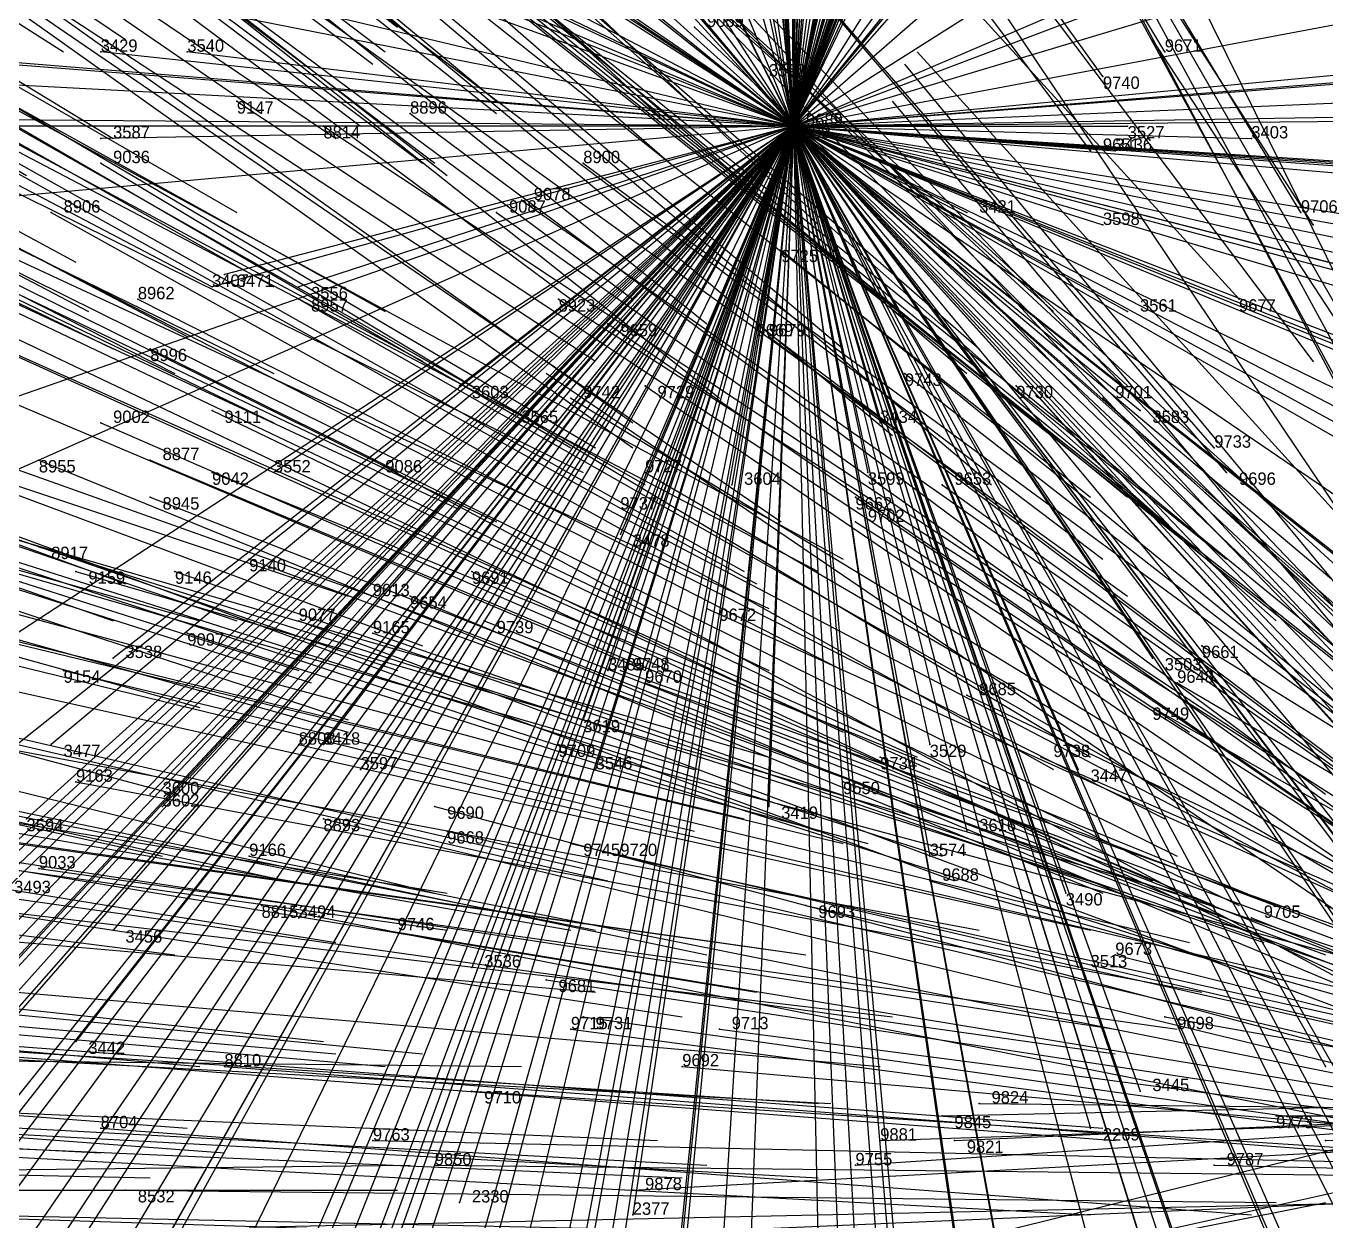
# Model space of a CAD drawing. Extents: x -0.5 to 0.59, y -0.5 to 0.59.
# Drawn here: x -0.144 to -0.039, y -0.0055 to 0.0911 of the extents above; entities that cross this region are included whole.
import ezdxf

# ---------------------------------------------------------------- set-up
doc = ezdxf.new("R2010")
doc.units = 0
for name, color, linetype in [('Clients', 3, 'CONTINUOUS'), ('Facilities', 3, 'CONTINUOUS'), ('Facilities_lines', 3, 'CONTINUOUS'), ('Normals', 1, 'CONTINUOUS'), ('Source_points', 5, 'CONTINUOUS'), ('Text', 3, 'CONTINUOUS')]:
    doc.layers.add(name, color=color, linetype=linetype)

msp = doc.modelspace()

# ---------------------------------------------------------------- linework, layer by layer
at = {"layer": 'Clients', "color": 5}
for p in [(-0.138, 0.089, -1.25), (-0.131, 0.089, -1.25), (-0.084, 0.087, -1.25), (-0.138, 0.082, -1.25), (-0.055, 0.083, -1.25), (-0.045, 0.082, -1.25), (-0.056, 0.081, -1.25), (-0.068, 0.076, -1.25), (-0.057, 0.075, -1.25), (-0.128, 0.071, -1.25), (-0.129, 0.07, -1.25), (-0.122, 0.07, -1.25), (-0.055, 0.068, -1.25), (-0.109, 0.062, -1.25), (-0.104, 0.06, -1.25), (-0.054, 0.06, -1.25), (-0.075, 0.059, -1.25), (-0.124, 0.055, -1.25), (-0.076, 0.055, -1.25), (-0.087, 0.054, -1.25), (-0.096, 0.05, -1.25), (-0.137, 0.04, -1.25), (-0.053, 0.04, -1.25), (-0.097, 0.039, -1.25), (-0.099, 0.035, -1.25), (-0.142, 0.033, -1.25), (-0.12, 0.033, -1.25), (-0.071, 0.033, -1.25), (-0.117, 0.031, -1.25), (-0.098, 0.031, -1.25), (-0.059, 0.031, -1.25), (-0.134, 0.029, -1.25), (-0.133, 0.028, -1.25), (-0.084, 0.028, -1.25), (-0.144, 0.027, -1.25), (-0.068, 0.026, -1.25), (-0.071, 0.024, -1.25), (-0.06, 0.021, -1.25), (-0.122, 0.019, -1.25), (-0.137, 0.018, -1.25), (-0.108, 0.015, -1.25), (-0.059, 0.015, -1.25), (-0.14, 0.009, -1.25), (-0.039, 0.007, -1.25), (-0.054, 0.005, -1.25), (-0.058, 0.002, -1.25), (-0.109, -0.004, -1.25), (-0.095, -0.005, -1.25)]:
    msp.add_point(p, dxfattribs=at)
at = {"layer": 'Facilities', "color": 3}
for p in [(-0.09, 0.091, -0.32), (-0.052, 0.089, -0.259), (-0.057, 0.087, -0.26), (-0.127, 0.085, -0.383), (-0.113, 0.084, -0.353), (-0.12, 0.083, -0.365), (-0.082, 0.083, -1.25), (-0.082, 0.083, -0.292), (-0.058, 0.081, -0.249), (-0.138, 0.08, -0.398), (-0.099, 0.08, -0.318), (-0.104, 0.077, -0.323), (-0.142, 0.076, -0.403), (-0.106, 0.076, -0.326), (-0.041, 0.076, -0.216), (-0.04, 0.075, -0.213), (-0.083, 0.073, -0.276), (-0.135, 0.069, -0.379), (-0.122, 0.069, -0.35), (-0.101, 0.069, -0.306), (-0.046, 0.069, -0.207), (-0.097, 0.067, -0.294), (-0.085, 0.067, -0.271), (-0.084, 0.066, -0.267), (-0.134, 0.065, -0.373), (-0.04, 0.064, -0.188), (-0.094, 0.062, -0.28), (-0.073, 0.063, -0.241), (-0.064, 0.062, -0.222), (-0.1, 0.061, -0.293), (-0.057, 0.061, -0.208), (-0.129, 0.06, -0.355), (-0.138, 0.059, -0.375), (-0.048, 0.057, -0.188), (-0.143, 0.056, -0.385), (-0.134, 0.056, -0.362), (-0.116, 0.056, -0.321), (-0.129, 0.055, -0.351), (-0.094, 0.055, -0.273), (-0.047, 0.055, -0.18), (-0.07, 0.054, -0.222), (-0.134, 0.053, -0.359), (-0.077, 0.053, -0.234), (-0.097, 0.052, -0.276), (-0.077, 0.051, -0.231), (-0.143, 0.049, -0.377), (-0.126, 0.048, -0.337), (-0.14, 0.047, -0.369), (-0.132, 0.047, -0.351), (-0.108, 0.047, -0.295), (-0.116, 0.045, -0.312), (-0.113, 0.045, -0.304), (-0.089, 0.044, -0.247), (-0.122, 0.043, -0.324), (-0.107, 0.043, -0.287), (-0.131, 0.042, -0.344), (-0.116, 0.042, -0.309), (-0.049, 0.041, -0.159), (-0.141, 0.039, -0.366), (-0.096, 0.039, -0.259), (-0.094, 0.038, -0.254), (-0.051, 0.038, -0.16), (-0.068, 0.037, -0.193), (-0.053, 0.036, -0.161), (-0.122, 0.033, -0.316), (-0.101, 0.033, -0.266), (-0.075, 0.032, -0.205), (-0.062, 0.032, -0.174), (-0.14, 0.03, -0.359), (-0.078, 0.03, -0.209), (-0.111, 0.028, -0.285), (-0.12, 0.027, -0.308), (-0.11, 0.026, -0.283), (-0.1, 0.025, -0.256), (-0.126, 0.024, -0.322), (-0.096, 0.024, -0.248), (-0.143, 0.023, -0.363), (-0.071, 0.022, -0.186), (-0.125, 0.02, -0.317), (-0.081, 0.02, -0.207), (-0.039, 0.02, -0.11), (-0.045, 0.019, -0.122), (-0.115, 0.018, -0.291), (-0.056, 0.016, -0.146), (-0.102, 0.014, -0.257), (-0.099, 0.011, -0.248), (-0.052, 0.011, -0.132), (-0.1, 0.01, -0.252), (-0.088, 0.01, -0.221), (-0.128, 0.007, -0.321), (-0.091, 0.007, -0.229), (-0.108, 0.005, -0.27), (-0.067, 0.004, -0.168), (-0.07, 0.003, -0.174), (-0.043, 0.003, -0.109), (-0.138, 0.002, -0.345), (-0.116, 0.001, -0.29), (-0.075, 0.001, -0.188), (-0.069, 0.001, -0.172), (-0.039, 0.001, -0.098), (-0.111, -0.001, -0.278), (-0.077, -0.001, -0.193), (-0.048, -0.001, -0.119), (-0.136, -0.003, -0.34), (-0.095, -0.003, -0.236)]:
    msp.add_point(p, dxfattribs=at)
at = {"layer": 'Facilities_lines', "color": 3}
for q in [(-0.071, 0.278, -1.25), (-0.033, 0.278, -1.25), (-0.08, 0.265, -1.25), (-0.019, 0.265, -1.25), (-0.018, 0.263, -1.25), (-0.025, 0.262, -1.25), (-0.075, 0.262, -1.25), (-0.06, 0.262, -1.25), (-0.095, 0.258, -1.25), (-0.036, 0.242, -1.25), (-0.049, 0.236, -1.25), (-0.051, 0.235, -1.25), (-0.096, 0.233, -1.25), (-0.08, 0.227, -1.25), (-0.029, 0.225, -1.25), (-0.093, 0.224, -1.25), (-0.103, 0.222, -1.25), (-0.045, 0.218, -1.25), (-0.052, 0.217, -1.25), (-0.043, 0.217, -1.25), (-0.091, 0.216, -1.25), (-0.032, 0.215, -1.25), (-0.026, 0.214, -1.25), (-0.11, 0.212, -1.25), (-0.07, 0.211, -1.25), (-0.072, 0.211, -1.25), (-0.041, 0.205, -1.25), (-0.089, 0.203, -1.25), (-0.091, 0.202, -1.25), (-0.06, 0.201, -1.25), (-0.04, 0.198, -1.25), (-0.083, 0.189, -1.25), (-0.092, 0.183, -1.25), (-0.076, 0.183, -1.25), (-0.123, 0.182, -1.25), (-0.042, 0.181, -1.25), (-0.079, 0.177, -1.25), (-0.151, 0.176, -1.25), (-0.142, 0.176, -1.25), (-0.108, 0.176, -1.25), (-0.068, 0.173, -1.25), (-0.157, 0.17, -1.25), (-0.125, 0.169, -1.25), (-0.098, 0.168, -1.25), (-0.041, 0.168, -1.25), (-0.044, 0.166, -1.25), (-0.149, 0.156, -1.25), (-0.186, 0.154, -1.25), (-0.068, 0.153, -1.25), (-0.038, 0.153, -1.25), (-0.026, 0.152, -1.25), (-0.115, 0.148, -1.25), (-0.085, 0.148, -1.25), (-0.151, 0.145, -1.25), (-0.176, 0.143, -1.25), (-0.065, 0.142, -1.25), (-0.204, 0.14, -1.25), (-0.07, 0.138, -1.25), (-0.082, 0.138, -1.25), (-0.043, 0.136, -1.25), (-0.126, 0.135, -1.25), (-0.038, 0.133, -1.25), (-0.195, 0.128, -1.25), (-0.065, 0.126, -1.25), (-0.035, 0.124, -1.25), (0.009, 0.122, -1.25), (-0.022, 0.121, -1.25), (0.013, 0.119, -1.25), (-0.127, 0.113, -1.25), (-0.116, 0.11, -1.25), (-0.187, 0.108, -1.25), (-0.139, 0.107, -1.25), (-0.062, 0.107, -1.25), (-0.199, 0.106, -1.25), (-0.13, 0.106, -1.25), (-0.109, 0.105, -1.25), (0.03, 0.104, -1.25), (-0.111, 0.102, -1.25), (-0.076, 0.102, -1.25), (-0.107, 0.096, -1.25), (-0.115, 0.095, -1.25), (-0.042, 0.095, -1.25), (-0.205, 0.093, -1.25), (0.021, 0.091, -1.25), (0.017, 0.091, -1.25), (-0.171, 0.09, -1.25), (-0.196, 0.089, -1.25), (-0.138, 0.089, -1.25), (-0.131, 0.089, -1.25), (-0.029, 0.088, -1.25), (-0.084, 0.087, -1.25), (-0.011, 0.086, -1.25), (0.04, 0.085, -1.25), (-0.213, 0.084, -1.25), (0.035, 0.084, -1.25), (-0.208, -0.046, -1.25), (-0.204, -0.045, -1.25), (-0.204, 0.029, -1.25), (-0.201, -0.046, -1.25), (-0.195, -0.021, -1.25), (-0.195, -0.007, -1.25), (-0.194, 0.083, -1.25), (-0.193, 0.073, -1.25), (-0.19, -0.018, -1.25), (-0.19, -0.033, -1.25), (-0.187, -0.017, -1.25), (-0.186, -0.033, -1.25), (-0.186, -0.036, -1.25), (-0.181, -0.023, -1.25), (-0.18, -0.051, -1.25), (-0.177, -0.025, -1.25), (-0.176, -0.064, -1.25), (-0.174, -0.032, -1.25), (-0.171, 0.052, -1.25), (-0.17, -0.045, -1.25), (-0.166, -0.027, -1.25), (-0.165, -0.056, -1.25), (-0.163, -0.04, -1.25), (-0.157, 0.034, -1.25), (-0.153, -0.045, -1.25), (-0.153, -0.043, -1.25), (-0.149, -0.077, -1.25), (-0.148, -0.001, -1.25), (-0.146, 0.021, -1.25), (-0.144, -0.027, -1.25), (-0.144, -0.087, -1.25), (-0.144, 0.027, -1.25), (-0.142, 0.033, -1.25), (-0.14, -0.08, -1.25), (-0.14, 0.009, -1.25), (-0.138, 0.082, -1.25), (-0.137, 0.018, -1.25), (-0.137, 0.04, -1.25), (-0.134, 0.029, -1.25), (-0.133, -0.053, -1.25), (-0.133, 0.028, -1.25), (-0.129, -0.053, -1.25), (-0.129, 0.07, -1.25), (-0.128, 0.071, -1.25), (-0.126, -0.082, -1.25), (-0.126, -0.007, -1.25), (-0.126, -0.019, -1.25), (-0.124, 0.055, -1.25), (-0.122, 0.019, -1.25), (-0.122, 0.07, -1.25), (-0.121, -0.036, -1.25), (-0.121, -0.015, -1.25), (-0.12, 0.033, -1.25), (-0.118, -0.094, -1.25), (-0.117, 0.031, -1.25), (-0.116, -0.098, -1.25), (-0.11, -0.017, -1.25), (-0.109, -0.004, -1.25), (-0.109, 0.062, -1.25), (-0.108, 0.015, -1.25), (-0.104, -0.051, -1.25), (-0.104, -0.009, -1.25), (-0.104, -0.039, -1.25), (-0.104, 0.06, -1.25), (-0.102, -0.048, -1.25), (-0.099, 0.035, -1.25), (-0.098, 0.031, -1.25), (-0.097, 0.039, -1.25), (-0.096, -0.062, -1.25), (-0.096, 0.05, -1.25), (-0.095, -0.005, -1.25), (-0.094, -0.107, -1.25), (-0.094, -0.035, -1.25), (-0.092, -0.017, -1.25), (-0.089, -0.1, -1.25), (-0.087, 0.054, -1.25), (-0.084, 0.028, -1.25), (-0.074, -0.119, -1.25), (-0.055, -0.102, -1.25), (-0.078, -0.099, -1.25), (-0.066, -0.106, -1.25), (-0.058, 0.002, -1.25), (-0.045, 0.082, -1.25), (-0.031, 0.034, -1.25), (-0.072, -0.052, -1.25), (-0.059, -0.076, -1.25), (-0.069, -0.061, -1.25), (-0.06, -0.038, -1.25), (-0.074, -0.063, -1.25), (0.021, -0.041, -1.25), (0.053, -0.024, -1.25), (0.013, -0.013, -1.25), (0.037, -0.023, -1.25), (0.022, -0.051, -1.25), (0.011, -0.039, -1.25), (0.022, -0.03, -1.25), (0.011, -0.016, -1.25), (0.028, -0.063, -1.25), (0.004, -0.044, -1.25), (-0.027, -0.078, -1.25), (0.001, -0.083, -1.25), (0.005, -0.079, -1.25), (-0.025, -0.1, -1.25), (-0.006, -0.094, -1.25), (-0.049, -0.099, -1.25), (-0.034, -0.071, -1.25), (-0.038, -0.002, -1.25), (-0.019, -0.06, -1.25), (-0.036, -0.091, -1.25), (-0.015, -0.015, -1.25), (0.004, -0.012, -1.25), (-0.024, -0.086, -1.25), (-0.016, -0.032, -1.25), (-0.031, -0.072, -1.25), (-0.009, -0.088, -1.25), (-0.007, 0.078, -1.25), (-0.031, 0.016, -1.25), (-0.068, 0.076, -1.25), (0, 0.077, -1.25), (-0.056, 0.081, -1.25), (-0.054, 0.005, -1.25), (-0.059, 0.031, -1.25), (-0.06, 0.021, -1.25), (-0.025, 0.035, -1.25), (-0.015, 0.013, -1.25), (-0.053, 0.04, -1.25), (-0.039, 0.007, -1.25), (-0.059, 0.015, -1.25), (-0.027, 0.069, -1.25), (-0.016, 0.051, -1.25), (-0.024, 0.059, -1.25), (-0.055, 0.083, -1.25), (-0.071, 0.033, -1.25), (-0.007, 0.071, -1.25), (-0.075, 0.059, -1.25), (-0.055, 0.068, -1.25), (0.002, 0.037, -1.25), (-0.071, 0.024, -1.25), (-0.006, 0.023, -1.25), (-0.054, 0.06, -1.25), (-0.057, 0.075, -1.25), (-0.076, 0.055, -1.25), (-0.035, 0.031, -1.25), (-0.068, 0.026, -1.25), (0.001, 0.068, -1.25), (0.022, 0.074, -1.25), (0.044, 0.051, -1.25), (0.013, 0.055, -1.25), (0.025, 0.058, -1.25), (0.052, 0.006, -1.25), (0.042, 0.075, -1.25), (0.038, 0.051, -1.25), (0.039, 0.035, -1.25), (0.006, 0.023, -1.25), (0.026, 0.027, -1.25), (0.037, 0.037, -1.25), (0.025, 0.061, -1.25), (0.061, 0.073, -1.25), (0.037, 0.035, -1.25)]:
    msp.add_line((-0.082, 0.083, -1.25), q, dxfattribs=at)
at = {"layer": 'Normals', "color": 1}
for p, q in [((-0.052, 0.089, -0.259), (-0.1, 0.169, -0.223)), ((-0.057, 0.087, -0.26), (-0.111, 0.162, -0.222)), ((-0.058, 0.081, -0.249), (-0.114, 0.156, -0.213)), ((-0.041, 0.076, -0.216), (-0.089, 0.155, -0.178)), ((-0.04, 0.075, -0.213), (-0.09, 0.153, -0.175)), ((-0.187, 0.148, -0.597), (-0.114, 0.091, -0.635)), ((-0.189, 0.145, -0.596), (-0.115, 0.089, -0.634)), ((-0.16, 0.146, -0.542), (-0.092, 0.083, -0.58)), ((-0.19, 0.144, -0.595), (-0.116, 0.088, -0.633)), ((-0.177, 0.144, -0.571), (-0.106, 0.085, -0.609)), ((-0.213, 0.142, -0.64), (-0.136, 0.09, -0.677)), ((-0.178, 0.141, -0.568), (-0.106, 0.084, -0.606)), ((-0.162, 0.141, -0.536), (-0.092, 0.08, -0.574)), ((-0.22, 0.139, -0.65), (-0.141, 0.089, -0.687)), ((-0.191, 0.139, -0.59), (-0.117, 0.083, -0.628)), ((-0.147, 0.139, -0.506), (-0.08, 0.075, -0.543)), ((-0.202, 0.137, -0.61), (-0.125, 0.084, -0.647)), ((-0.046, 0.069, -0.207), (-0.108, 0.137, -0.168)), ((-0.04, 0.064, -0.188), (-0.095, 0.137, -0.147)), ((-0.187, 0.136, -0.577), (-0.112, 0.08, -0.615)), ((-0.185, 0.136, -0.574), (-0.111, 0.08, -0.612)), ((-0.183, 0.136, -0.57), (-0.11, 0.079, -0.607)), ((-0.031, 0.056, -0.161), (-0.077, 0.136, -0.121)), ((-0.196, 0.134, -0.594), (-0.119, 0.082, -0.631)), ((-0.03, 0.05, -0.145), (-0.074, 0.131, -0.106)), ((-0.216, 0.13, -0.63), (-0.137, 0.082, -0.667)), ((-0.13, 0.13, -0.46), (-0.061, 0.068, -0.496)), ((-0.048, 0.057, -0.188), (-0.109, 0.127, -0.149)), ((-0.224, 0.126, -0.642), (-0.144, 0.079, -0.679)), ((-0.137, 0.126, -0.466), (-0.067, 0.065, -0.502)), ((-0.174, 0.124, -0.535), (-0.1, 0.069, -0.574)), ((-0.169, 0.124, -0.525), (-0.095, 0.069, -0.563)), ((-0.161, 0.125, -0.51), (-0.089, 0.067, -0.547)), ((-0.149, 0.125, -0.486), (-0.078, 0.065, -0.524)), ((-0.139, 0.124, -0.465), (-0.068, 0.063, -0.501)), ((-0.123, 0.125, -0.439), (-0.055, 0.062, -0.476)), ((-0.047, 0.055, -0.18), (-0.106, 0.124, -0.14)), ((-0.028, 0.043, -0.128), (-0.071, 0.124, -0.088)), ((-0.027, 0.042, -0.125), (-0.071, 0.123, -0.086)), ((-0.207, 0.122, -0.601), (-0.127, 0.076, -0.639)), ((-0.034, 0.046, -0.142), (-0.085, 0.122, -0.103)), ((-0.161, 0.119, -0.501), (-0.088, 0.061, -0.537)), ((-0.145, 0.117, -0.467), (-0.074, 0.058, -0.503)), ((-0.222, 0.116, -0.625), (-0.14, 0.072, -0.662)), ((-0.204, 0.115, -0.586), (-0.124, 0.07, -0.624)), ((-0.176, 0.115, -0.524), (-0.098, 0.064, -0.561)), ((-0.137, 0.114, -0.445), (-0.066, 0.054, -0.482)), ((-0.211, 0.113, -0.6), (-0.129, 0.07, -0.637)), ((-0.196, 0.113, -0.566), (-0.115, 0.068, -0.604)), ((-0.171, 0.113, -0.513), (-0.095, 0.059, -0.55)), ((-0.127, 0.112, -0.423), (-0.055, 0.053, -0.46)), ((-0.221, 0.111, -0.618), (-0.139, 0.068, -0.656)), ((-0.171, 0.111, -0.509), (-0.095, 0.057, -0.546)), ((-0.131, 0.111, -0.428), (-0.058, 0.053, -0.465)), ((-0.124, 0.11, -0.413), (-0.052, 0.051, -0.45)), ((-0.213, 0.109, -0.597), (-0.131, 0.066, -0.635)), ((-0.194, 0.108, -0.554), (-0.112, 0.064, -0.591)), ((-0.123, 0.108, -0.41), (-0.051, 0.05, -0.447)), ((-0.017, 0.028, -0.081), (-0.056, 0.107, -0.035)), ((-0.119, 0.106, -0.399), (-0.047, 0.048, -0.437)), ((-0.22, 0.105, -0.61), (-0.137, 0.065, -0.648)), ((-0.215, 0.105, -0.597), (-0.132, 0.063, -0.635)), ((-0.208, 0.104, -0.581), (-0.124, 0.063, -0.618)), ((-0.181, 0.104, -0.521), (-0.1, 0.057, -0.558)), ((-0.178, 0.104, -0.515), (-0.098, 0.057, -0.552)), ((-0.159, 0.103, -0.473), (-0.083, 0.051, -0.512)), ((-0.131, 0.104, -0.417), (-0.057, 0.048, -0.454)), ((-0.112, 0.104, -0.382), (-0.043, 0.043, -0.421)), ((-0.037, 0.039, -0.134), (-0.1, 0.104, -0.093)), ((-0.099, 0.103, -0.357), (-0.03, 0.04, -0.394)), ((-0.175, 0.1, -0.504), (-0.094, 0.054, -0.542)), ((-0.207, 0.099, -0.574), (-0.124, 0.059, -0.612)), ((-0.13, 0.099, -0.408), (-0.055, 0.045, -0.445)), ((-0.03, 0.032, -0.11), (-0.092, 0.099, -0.069)), ((-0.197, 0.097, -0.548), (-0.114, 0.056, -0.586)), ((-0.197, 0.096, -0.548), (-0.114, 0.055, -0.586)), ((-0.182, 0.096, -0.514), (-0.099, 0.055, -0.552)), ((-0.089, 0.094, -0.322), (-0.023, 0.028, -0.361)), ((-0.105, 0.093, -0.35), (-0.032, 0.035, -0.387)), ((-0.166, 0.092, -0.475), (-0.086, 0.047, -0.514)), ((-0.159, 0.092, -0.46), (-0.078, 0.048, -0.498)), ((-0.104, 0.092, -0.347), (-0.031, 0.034, -0.383)), ((-0.084, 0.092, -0.313), (-0.021, 0.026, -0.352)), ((-0.193, 0.091, -0.533), (-0.109, 0.052, -0.57)), ((-0.19, 0.091, -0.526), (-0.106, 0.051, -0.563)), ((-0.166, 0.091, -0.473), (-0.085, 0.046, -0.511)), ((-0.09, 0.091, -0.32), (-0.023, 0.028, -0.358)), ((-0.162, 0.09, -0.462), (-0.08, 0.047, -0.501)), ((-0.002, 0.012, -0.03), (-0.053, 0.09, 0.005)), ((-0.138, 0.089, -1.25), (-0.138, 0.089, -1.15)), ((-0.131, 0.089, -1.25), (-0.131, 0.089, -1.15)), ((-0.013, 0.024, -0.068), (-0.072, 0.089, -0.021)), ((-0.015, 0.018, -0.059), (-0.073, 0.088, -0.016)), ((-0.084, 0.087, -1.25), (-0.084, 0.087, -1.15)), ((-0.127, 0.085, -0.383), (-0.05, 0.034, -0.42)), ((-0.016, 0.016, -0.056), (-0.074, 0.085, -0.013)), ((-0.113, 0.084, -0.353), (-0.039, 0.029, -0.391)), ((-0.168, 0.083, -0.469), (-0.084, 0.044, -0.507)), ((-0.138, 0.082, -1.25), (-0.138, 0.082, -1.15)), ((-0.12, 0.083, -0.365), (-0.043, 0.032, -0.403)), ((-0.082, 0.083, -1.25), (-0.082, 0.083, -1.15)), ((-0.082, 0.083, -0.292), (-0.013, 0.022, -0.331)), ((-0.055, 0.083, -1.25), (-0.055, 0.083, -1.15)), ((-0.045, 0.082, -1.25), (-0.045, 0.082, -1.15)), ((-0.16, 0.081, -0.448), (-0.078, 0.039, -0.486)), ((-0.056, 0.081, -1.25), (-0.056, 0.081, -1.15)), ((-0.138, 0.08, -0.398), (-0.058, 0.032, -0.434)), ((-0.099, 0.08, -0.318), (-0.024, 0.025, -0.354)), ((-0.168, 0.079, -0.463), (-0.084, 0.039, -0.501)), ((-0.223, 0.078, -0.591), (-0.136, 0.046, -0.627)), ((-0.104, 0.077, -0.323), (-0.027, 0.023, -0.358)), ((-0.203, 0.076, -0.541), (-0.116, 0.045, -0.58)), ((-0.142, 0.076, -0.403), (-0.061, 0.031, -0.44)), ((-0.106, 0.076, -0.326), (-0.03, 0.022, -0.361)), ((-0.068, 0.076, -1.25), (-0.068, 0.076, -1.15)), ((-0.179, 0.075, -0.486), (-0.094, 0.039, -0.523)), ((-0.057, 0.075, -1.25), (-0.057, 0.075, -1.15)), ((-0.225, 0.074, -0.592), (-0.137, 0.043, -0.628)), ((-0.205, 0.074, -0.546), (-0.118, 0.045, -0.585)), ((-0.162, 0.074, -0.444), (-0.078, 0.034, -0.482)), ((-0.215, 0.073, -0.567), (-0.127, 0.043, -0.604)), ((-0.198, 0.073, -0.528), (-0.112, 0.041, -0.566)), ((-0.083, 0.073, -0.276), (-0.012, 0.015, -0.315)), ((-0.128, 0.071, -1.25), (-0.128, 0.071, -1.15)), ((-0.157, 0.07, -0.429), (-0.072, 0.032, -0.467)), ((-0.129, 0.07, -1.25), (-0.129, 0.07, -1.15)), ((-0.122, 0.07, -1.25), (-0.122, 0.07, -1.15)), ((-0.201, 0.069, -0.531), (-0.114, 0.039, -0.569)), ((-0.155, 0.069, -0.425), (-0.071, 0.031, -0.462)), ((-0.135, 0.069, -0.379), (-0.052, 0.027, -0.415)), ((-0.122, 0.069, -0.35), (-0.041, 0.023, -0.387)), ((-0.101, 0.069, -0.306), (-0.023, 0.019, -0.343)), ((-0.219, 0.068, -0.574), (-0.13, 0.043, -0.611)), ((-0.055, 0.068, -1.25), (-0.055, 0.068, -1.15)), ((-0.21, 0.067, -0.55), (-0.122, 0.039, -0.589)), ((-0.097, 0.067, -0.294), (-0.02, 0.014, -0.331)), ((-0.085, 0.067, -0.271), (-0.012, 0.012, -0.311)), ((-0.209, 0.066, -0.549), (-0.121, 0.038, -0.587)), ((-0.084, 0.066, -0.267), (-0.011, 0.011, -0.308)), ((-0.134, 0.065, -0.373), (-0.051, 0.024, -0.409)), ((-0.206, 0.064, -0.539), (-0.118, 0.035, -0.577)), ((-0.109, 0.062, -1.25), (-0.109, 0.062, -1.15)), ((-0.03, 0.014, -0.082), (-0.102, 0.063, -0.033)), ((-0.094, 0.062, -0.28), (-0.018, 0.01, -0.321)), ((-0.073, 0.063, -0.241), (0, 0.006, -0.278)), ((-0.064, 0.062, -0.222), (0.008, 0.003, -0.259)), ((-0.22, 0.061, -0.57), (-0.13, 0.036, -0.606)), ((-0.1, 0.061, -0.293), (-0.021, 0.013, -0.332)), ((-0.057, 0.061, -0.208), (0.01, -0.001, -0.249)), ((-0.129, 0.06, -0.355), (-0.046, 0.02, -0.393)), ((-0.104, 0.06, -1.25), (-0.104, 0.06, -1.15)), ((-0.054, 0.06, -1.25), (-0.054, 0.06, -1.15)), ((-0.207, 0.059, -0.539), (-0.118, 0.034, -0.576)), ((-0.138, 0.059, -0.375), (-0.053, 0.022, -0.412)), ((-0.075, 0.059, -1.25), (-0.075, 0.059, -1.15)), ((-0.174, 0.058, -0.458), (-0.084, 0.032, -0.495)), ((-0.18, 0.057, -0.472), (-0.09, 0.031, -0.508)), ((-0.143, 0.056, -0.385), (-0.057, 0.021, -0.422)), ((-0.134, 0.056, -0.362), (-0.048, 0.02, -0.399)), ((-0.116, 0.056, -0.321), (-0.034, 0.012, -0.359)), ((-0.168, 0.055, -0.441), (-0.08, 0.026, -0.478)), ((-0.129, 0.055, -0.351), (-0.043, 0.02, -0.388)), ((-0.124, 0.055, -1.25), (-0.124, 0.055, -1.15)), ((-0.094, 0.055, -0.273), (-0.015, 0.009, -0.312)), ((-0.076, 0.055, -1.25), (-0.076, 0.055, -1.15)), ((-0.156, 0.054, -0.413), (-0.069, 0.022, -0.45)), ((-0.087, 0.054, -1.25), (-0.087, 0.054, -1.15)), ((-0.07, 0.054, -0.222), (0.005, 0, -0.259)), ((-0.222, 0.053, -0.571), (-0.132, 0.029, -0.608)), ((-0.134, 0.053, -0.359), (-0.047, 0.019, -0.396)), ((-0.077, 0.053, -0.234), (-0.001, 0.001, -0.273)), ((-0.158, 0.052, -0.417), (-0.07, 0.024, -0.454)), ((-0.097, 0.052, -0.276), (-0.015, 0.009, -0.314)), ((-0.077, 0.051, -0.231), (0, 0.002, -0.271)), ((-0.096, 0.05, -1.25), (-0.096, 0.05, -1.15)), ((-0.176, 0.049, -0.456), (-0.086, 0.027, -0.494)), ((-0.165, 0.049, -0.431), (-0.076, 0.025, -0.468)), ((-0.143, 0.049, -0.377), (-0.055, 0.021, -0.415)), ((-0.18, 0.048, -0.466), (-0.09, 0.026, -0.502)), ((-0.126, 0.048, -0.337), (-0.039, 0.016, -0.375)), ((-0.169, 0.047, -0.438), (-0.078, 0.025, -0.474)), ((-0.14, 0.047, -0.369), (-0.051, 0.021, -0.407)), ((-0.132, 0.047, -0.351), (-0.044, 0.017, -0.388)), ((-0.108, 0.047, -0.295), (-0.024, 0.008, -0.332)), ((-0.116, 0.045, -0.312), (-0.03, 0.012, -0.35)), ((-0.113, 0.045, -0.304), (-0.027, 0.009, -0.341)), ((-0.224, 0.044, -0.571), (-0.133, 0.024, -0.608)), ((-0.19, 0.044, -0.487), (-0.099, 0.023, -0.524)), ((-0.089, 0.044, -0.247), (-0.005, 0.006, -0.288)), ((-0.201, 0.043, -0.515), (-0.111, 0.021, -0.552)), ((-0.188, 0.043, -0.481), (-0.097, 0.022, -0.518)), ((-0.122, 0.043, -0.324), (-0.036, 0.011, -0.362)), ((-0.107, 0.043, -0.287), (-0.02, 0.009, -0.324)), ((-0.214, 0.042, -0.546), (-0.123, 0.022, -0.583)), ((-0.131, 0.042, -0.344), (-0.043, 0.014, -0.382)), ((-0.116, 0.042, -0.309), (-0.029, 0.012, -0.347)), ((-0.049, 0.041, -0.159), (0.03, -0.008, -0.197)), ((-0.137, 0.04, -1.25), (-0.137, 0.04, -1.15)), ((-0.053, 0.04, -1.25), (-0.053, 0.04, -1.15)), ((-0.141, 0.039, -0.366), (-0.05, 0.017, -0.402)), ((-0.097, 0.039, -1.25), (-0.097, 0.039, -1.15)), ((-0.096, 0.039, -0.259), (-0.009, 0.008, -0.298)), ((-0.148, 0.038, -0.382), (-0.058, 0.018, -0.42)), ((-0.094, 0.038, -0.254), (-0.008, 0.006, -0.295)), ((-0.051, 0.038, -0.16), (0.029, -0.009, -0.197)), ((-0.068, 0.037, -0.193), (0.014, -0.002, -0.235)), ((-0.202, 0.036, -0.512), (-0.11, 0.021, -0.55)), ((-0.189, 0.036, -0.48), (-0.098, 0.018, -0.518)), ((-0.053, 0.036, -0.161), (0.028, -0.01, -0.197)), ((-0.18, 0.035, -0.458), (-0.089, 0.016, -0.495)), ((-0.158, 0.035, -0.405), (-0.067, 0.018, -0.443)), ((-0.099, 0.035, -1.25), (-0.099, 0.035, -1.15)), ((-0.191, 0.034, -0.486), (-0.1, 0.018, -0.523)), ((-0.142, 0.033, -1.25), (-0.142, 0.033, -1.15)), ((-0.122, 0.033, -0.316), (-0.032, 0.012, -0.354)), ((-0.12, 0.033, -1.25), (-0.12, 0.033, -1.15)), ((-0.101, 0.033, -0.266), (-0.012, 0.009, -0.305)), ((-0.071, 0.033, -1.25), (-0.071, 0.033, -1.15)), ((-0.211, 0.032, -0.532), (-0.119, 0.017, -0.57)), ((-0.075, 0.032, -0.205), (0.01, 0, -0.245)), ((-0.062, 0.032, -0.174), (0.023, -0.005, -0.212)), ((-0.203, 0.031, -0.512), (-0.11, 0.018, -0.549)), ((-0.117, 0.031, -1.25), (-0.117, 0.031, -1.15)), ((-0.098, 0.031, -1.25), (-0.098, 0.031, -1.15)), ((-0.059, 0.031, -1.25), (-0.059, 0.031, -1.15)), ((-0.14, 0.03, -0.359), (-0.049, 0.013, -0.395)), ((-0.078, 0.03, -0.209), (0.008, 0.001, -0.251)), ((-0.173, 0.029, -0.438), (-0.081, 0.016, -0.476)), ((-0.172, 0.029, -0.436), (-0.081, 0.016, -0.474)), ((-0.134, 0.029, -1.25), (-0.134, 0.029, -1.15)), ((-0.225, 0.028, -0.566), (-0.132, 0.016, -0.603)), ((-0.176, 0.028, -0.445), (-0.085, 0.013, -0.483)), ((-0.133, 0.028, -1.25), (-0.133, 0.028, -1.15)), ((-0.111, 0.028, -0.285), (-0.021, 0.004, -0.323)), ((-0.084, 0.028, -1.25), (-0.084, 0.028, -1.15)), ((-0.144, 0.027, -1.25), (-0.144, 0.027, -1.15)), ((-0.12, 0.027, -0.308), (-0.029, 0.005, -0.344)), ((-0.11, 0.026, -0.283), (-0.021, 0.005, -0.323)), ((-0.068, 0.026, -1.25), (-0.068, 0.026, -1.15)), ((-0.183, 0.025, -0.461), (-0.091, 0.011, -0.5)), ((-0.1, 0.025, -0.256), (-0.01, 0.004, -0.295)), ((-0.148, 0.024, -0.375), (-0.056, 0.01, -0.411)), ((-0.126, 0.024, -0.322), (-0.036, 0.006, -0.36)), ((-0.096, 0.024, -0.248), (-0.006, 0.004, -0.286)), ((-0.071, 0.024, -1.25), (-0.071, 0.024, -1.15)), ((-0.143, 0.023, -0.363), (-0.051, 0.01, -0.399)), ((-0.167, 0.022, -0.42), (-0.074, 0.011, -0.457)), ((-0.071, 0.022, -0.186), (0.018, -0.003, -0.224)), ((-0.19, 0.021, -0.478), (-0.098, 0.013, -0.515)), ((-0.148, 0.021, -0.374), (-0.056, 0.008, -0.411)), ((-0.125, 0.02, -0.317), (-0.034, 0.002, -0.355)), ((-0.081, 0.02, -0.207), (0.008, 0, -0.249)), ((-0.06, 0.021, -1.25), (-0.06, 0.021, -1.15)), ((-0.039, 0.02, -0.11), (0.045, -0.016, -0.15)), ((-0.213, 0.019, -0.534), (-0.12, 0.009, -0.571)), ((-0.122, 0.019, -1.25), (-0.122, 0.019, -1.15)), ((-0.045, 0.019, -0.122), (0.041, -0.015, -0.16)), ((-0.137, 0.018, -1.25), (-0.137, 0.018, -1.15)), ((-0.115, 0.018, -0.291), (-0.024, 0.003, -0.33)), ((-0.205, 0.017, -0.515), (-0.112, 0.008, -0.551)), ((-0.211, 0.016, -0.53), (-0.119, 0.008, -0.567)), ((-0.056, 0.016, -0.146), (0.032, -0.006, -0.188)), ((-0.223, 0.015, -0.559), (-0.13, 0.007, -0.596)), ((-0.208, 0.015, -0.522), (-0.115, 0.007, -0.558)), ((-0.168, 0.015, -0.421), (-0.075, 0.007, -0.458)), ((-0.108, 0.015, -1.25), (-0.108, 0.015, -1.15)), ((-0.059, 0.015, -1.25), (-0.059, 0.015, -1.15)), ((-0.102, 0.014, -0.257), (-0.01, 0, -0.294)), ((-0.08, -0.01, -0.203), (0.009, 0.012, -0.241)), ((-0.099, 0.011, -0.248), (-0.007, -0.002, -0.287)), ((-0.052, 0.011, -0.132), (0.038, -0.005, -0.173)), ((-0.173, 0.01, -0.432), (-0.08, 0.004, -0.47)), ((-0.1, 0.01, -0.252), (-0.009, -0.002, -0.29)), ((-0.088, 0.01, -0.221), (0.004, -0.002, -0.259)), ((-0.224, 0.009, -0.561), (-0.131, 0.002, -0.597)), ((-0.172, 0.009, -0.43), (-0.079, 0.004, -0.467)), ((-0.15, 0.009, -0.375), (-0.057, 0.002, -0.413)), ((-0.14, 0.009, -1.25), (-0.14, 0.009, -1.15)), ((-0.197, 0.008, -0.493), (-0.104, 0.007, -0.53)), ((-0.148, 0.008, -0.37), (-0.056, 0.001, -0.408)), ((-0.221, 0.007, -0.553), (-0.128, 0, -0.59)), ((-0.128, 0.007, -0.321), (-0.036, 0, -0.359)), ((-0.091, 0.007, -0.229), (0, -0.001, -0.268)), ((-0.039, 0.007, -1.25), (-0.039, 0.007, -1.15)), ((-0.087, -0.014, -0.221), (0.003, 0.006, -0.259)), ((-0.231, 0.005, -0.578), (-0.138, 0, -0.615)), ((-0.186, 0.005, -0.464), (-0.093, 0.001, -0.502)), ((-0.108, 0.005, -0.27), (-0.016, -0.001, -0.308)), ((-0.077, -0.001, -0.193), (0.013, 0.005, -0.235)), ((-0.07, 0.003, -0.174), (0.021, 0.005, -0.216)), ((-0.069, 0.001, -0.172), (0.022, 0.005, -0.214)), ((-0.054, 0.005, -1.25), (-0.054, 0.005, -1.15)), ((-0.181, 0.004, -0.453), (-0.089, -0.001, -0.491)), ((-0.075, 0.001, -0.188), (0.015, 0.004, -0.23)), ((-0.067, 0.004, -0.168), (0.024, 0.003, -0.21)), ((-0.172, 0.003, -0.431), (-0.08, -0.002, -0.469)), ((-0.043, 0.003, -0.109), (0.048, 0.003, -0.149)), ((-0.039, 0.001, -0.098), (0.049, 0.003, -0.145)), ((-0.183, 0.002, -0.458), (-0.091, -0.002, -0.495)), ((-0.138, 0.002, -0.345), (-0.045, -0.005, -0.382)), ((-0.095, -0.003, -0.236), (-0.003, 0.002, -0.275)), ((-0.058, 0.002, -1.25), (-0.058, 0.002, -1.15)), ((-0.227, 0, -0.566), (-0.134, -0.002, -0.604)), ((-0.151, 0, -0.376), (-0.058, -0.005, -0.414)), ((-0.116, 0.001, -0.29), (-0.023, -0.001, -0.328)), ((-0.206, -0.002, -0.514), (-0.113, -0.001, -0.551)), ((-0.111, -0.001, -0.278), (-0.018, -0.002, -0.315)), ((-0.048, -0.001, -0.119), (0.043, -0.003, -0.162)), ((-0.207, -0.003, -0.518), (-0.114, -0.003, -0.555)), ((-0.136, -0.003, -0.34), (-0.043, -0.004, -0.378)), ((-0.186, -0.004, -0.465), (-0.093, -0.007, -0.503)), ((-0.13, -0.022, -0.329), (-0.039, -0.004, -0.367)), ((-0.128, -0.008, -0.32), (-0.036, -0.004, -0.359)), ((-0.126, -0.006, -0.315), (-0.034, -0.004, -0.354)), ((-0.109, -0.004, -1.25), (-0.109, -0.004, -1.15)), ((-0.149, -0.005, -0.373), (-0.056, -0.007, -0.411)), ((-0.095, -0.005, -1.25), (-0.095, -0.005, -1.15))]:
    msp.add_line(p, q, dxfattribs=at)
at = {"layer": 'Source_points', "color": 5}
for p in [(-0.09, 0.091, -0.32), (-0.138, 0.089, -1.25), (-0.131, 0.089, -1.25), (-0.052, 0.089, -0.259), (-0.084, 0.087, -1.25), (-0.057, 0.087, -0.26), (-0.127, 0.085, -0.383), (-0.113, 0.084, -0.353), (-0.138, 0.082, -1.25), (-0.12, 0.083, -0.365), (-0.082, 0.083, -1.25), (-0.082, 0.083, -0.292), (-0.055, 0.083, -1.25), (-0.045, 0.082, -1.25), (-0.058, 0.081, -0.249), (-0.056, 0.081, -1.25), (-0.138, 0.08, -0.398), (-0.099, 0.08, -0.318), (-0.104, 0.077, -0.323), (-0.142, 0.076, -0.403), (-0.106, 0.076, -0.326), (-0.068, 0.076, -1.25), (-0.041, 0.076, -0.216), (-0.057, 0.075, -1.25), (-0.04, 0.075, -0.213), (-0.083, 0.073, -0.276), (-0.128, 0.071, -1.25), (-0.129, 0.07, -1.25), (-0.122, 0.07, -1.25), (-0.135, 0.069, -0.379), (-0.122, 0.069, -0.35), (-0.101, 0.069, -0.306), (-0.046, 0.069, -0.207), (-0.055, 0.068, -1.25), (-0.097, 0.067, -0.294), (-0.085, 0.067, -0.271), (-0.084, 0.066, -0.267), (-0.134, 0.065, -0.373), (-0.04, 0.064, -0.188), (-0.109, 0.062, -1.25), (-0.094, 0.062, -0.28), (-0.073, 0.063, -0.241), (-0.064, 0.062, -0.222), (-0.1, 0.061, -0.293), (-0.057, 0.061, -0.208), (-0.129, 0.06, -0.355), (-0.104, 0.06, -1.25), (-0.054, 0.06, -1.25), (-0.138, 0.059, -0.375), (-0.075, 0.059, -1.25), (-0.048, 0.057, -0.188), (-0.143, 0.056, -0.385), (-0.134, 0.056, -0.362), (-0.116, 0.056, -0.321), (-0.129, 0.055, -0.351), (-0.124, 0.055, -1.25), (-0.094, 0.055, -0.273), (-0.076, 0.055, -1.25), (-0.047, 0.055, -0.18), (-0.087, 0.054, -1.25), (-0.07, 0.054, -0.222), (-0.134, 0.053, -0.359), (-0.077, 0.053, -0.234), (-0.097, 0.052, -0.276), (-0.077, 0.051, -0.231), (-0.096, 0.05, -1.25), (-0.143, 0.049, -0.377), (-0.126, 0.048, -0.337), (-0.14, 0.047, -0.369), (-0.132, 0.047, -0.351), (-0.108, 0.047, -0.295), (-0.116, 0.045, -0.312), (-0.113, 0.045, -0.304), (-0.089, 0.044, -0.247), (-0.122, 0.043, -0.324), (-0.107, 0.043, -0.287), (-0.131, 0.042, -0.344), (-0.116, 0.042, -0.309), (-0.049, 0.041, -0.159), (-0.137, 0.04, -1.25), (-0.053, 0.04, -1.25), (-0.141, 0.039, -0.366), (-0.097, 0.039, -1.25), (-0.096, 0.039, -0.259), (-0.094, 0.038, -0.254), (-0.051, 0.038, -0.16), (-0.068, 0.037, -0.193), (-0.053, 0.036, -0.161), (-0.099, 0.035, -1.25), (-0.142, 0.033, -1.25), (-0.122, 0.033, -0.316), (-0.12, 0.033, -1.25), (-0.101, 0.033, -0.266), (-0.071, 0.033, -1.25), (-0.075, 0.032, -0.205), (-0.062, 0.032, -0.174), (-0.117, 0.031, -1.25), (-0.098, 0.031, -1.25), (-0.059, 0.031, -1.25), (-0.14, 0.03, -0.359), (-0.078, 0.03, -0.209), (-0.134, 0.029, -1.25), (-0.133, 0.028, -1.25), (-0.111, 0.028, -0.285), (-0.084, 0.028, -1.25), (-0.144, 0.027, -1.25), (-0.12, 0.027, -0.308), (-0.11, 0.026, -0.283), (-0.068, 0.026, -1.25), (-0.1, 0.025, -0.256), (-0.126, 0.024, -0.322), (-0.096, 0.024, -0.248), (-0.071, 0.024, -1.25), (-0.143, 0.023, -0.363), (-0.071, 0.022, -0.186), (-0.125, 0.02, -0.317), (-0.081, 0.02, -0.207), (-0.06, 0.021, -1.25), (-0.039, 0.02, -0.11), (-0.122, 0.019, -1.25), (-0.045, 0.019, -0.122), (-0.137, 0.018, -1.25), (-0.115, 0.018, -0.291), (-0.056, 0.016, -0.146), (-0.108, 0.015, -1.25), (-0.059, 0.015, -1.25), (-0.102, 0.014, -0.257), (-0.099, 0.011, -0.248), (-0.052, 0.011, -0.132), (-0.1, 0.01, -0.252), (-0.088, 0.01, -0.221), (-0.14, 0.009, -1.25), (-0.128, 0.007, -0.321), (-0.091, 0.007, -0.229), (-0.039, 0.007, -1.25), (-0.108, 0.005, -0.27), (-0.054, 0.005, -1.25), (-0.067, 0.004, -0.168), (-0.07, 0.003, -0.174), (-0.043, 0.003, -0.109), (-0.138, 0.002, -0.345), (-0.058, 0.002, -1.25), (-0.116, 0.001, -0.29), (-0.075, 0.001, -0.188), (-0.069, 0.001, -0.172), (-0.039, 0.001, -0.098), (-0.111, -0.001, -0.278), (-0.077, -0.001, -0.193), (-0.048, -0.001, -0.119), (-0.136, -0.003, -0.34), (-0.095, -0.003, -0.236), (-0.109, -0.004, -1.25), (-0.095, -0.005, -1.25)]:
    msp.add_point(p, dxfattribs=at)

# ---------------------------------------------------------------- texts
at = {"layer": 'Text', "color": 3}
for s, p in [('9059', (-0.089, 0.091, -0.32)), ('3429', (-0.138, 0.089, -1.25)), ('3540', (-0.131, 0.089, -1.25)), ('9671', (-0.052, 0.089, -0.259)), ('3592', (-0.084, 0.087, -1.25)), ('9740', (-0.057, 0.086, -0.26)), ('9147', (-0.127, 0.084, -0.383)), ('8896', (-0.113, 0.084, -0.353)), ('3587', (-0.137, 0.082, -1.25)), ('8814', (-0.12, 0.082, -0.365)), ('3539', (-0.082, 0.082, -1.25)), ('9689', (-0.081, 0.083, -0.292)), ('3527', (-0.055, 0.082, -1.25)), ('3403', (-0.045, 0.082, -1.25)), ('9651', (-0.057, 0.081, -0.249)), ('3436', (-0.056, 0.081, -1.25)), ('9036', (-0.137, 0.08, -0.398)), ('8900', (-0.099, 0.08, -0.318)), ('9078', (-0.103, 0.077, -0.323)), ('8906', (-0.141, 0.076, -0.403)), ('9087', (-0.105, 0.076, -0.326)), ('3421', (-0.067, 0.076, -1.25)), ('9706', (-0.041, 0.076, -0.216)), ('3598', (-0.057, 0.075, -1.25)), ('9725', (-0.083, 0.072, -0.276)), ('3407', (-0.129, 0.07, -1.25)), ('3471', (-0.127, 0.07, -1.25)), ('8962', (-0.135, 0.069, -0.379)), ('3556', (-0.121, 0.069, -1.25)), ('8957', (-0.121, 0.068, -0.35)), ('8923', (-0.101, 0.068, -0.306)), ('3561', (-0.054, 0.068, -1.25)), ('9677', (-0.046, 0.068, -0.207)), ('9659', (-0.096, 0.066, -0.294)), ('9669', (-0.085, 0.066, -0.271)), ('9679', (-0.084, 0.066, -0.267)), ('8996', (-0.134, 0.064, -0.373)), ('3603', (-0.108, 0.061, -1.25)), ('9742', (-0.099, 0.061, -0.293)), ('9729', (-0.093, 0.061, -0.28)), ('9743', (-0.073, 0.062, -0.241)), ('9730', (-0.064, 0.061, -0.222)), ('9701', (-0.056, 0.061, -0.208)), ('9002', (-0.137, 0.059, -0.375)), ('9111', (-0.128, 0.059, -0.355)), ('3565', (-0.104, 0.059, -1.25)), ('3434', (-0.075, 0.059, -1.25)), ('3583', (-0.053, 0.059, -1.25)), ('9733', (-0.048, 0.057, -0.188)), ('8877', (-0.133, 0.056, -0.362)), ('8955', (-0.143, 0.055, -0.385)), ('3552', (-0.124, 0.055, -1.25)), ('9086', (-0.115, 0.055, -0.321)), ('9727', (-0.094, 0.055, -0.273)), ('9042', (-0.129, 0.054, -0.351)), ('3604', (-0.086, 0.054, -1.25)), ('3599', (-0.076, 0.054, -1.25)), ('9653', (-0.069, 0.054, -0.222)), ('9696', (-0.046, 0.054, -0.18)), ('8945', (-0.133, 0.052, -0.359)), ('9737', (-0.096, 0.052, -0.276)), ('9662', (-0.077, 0.052, -0.234)), ('9702', (-0.076, 0.051, -0.231)), ('3478', (-0.095, 0.049, -1.25)), ('8917', (-0.142, 0.048, -0.377)), ('9140', (-0.126, 0.047, -0.337)), ('9159', (-0.139, 0.046, -0.369)), ('9146', (-0.132, 0.046, -0.351)), ('9691', (-0.108, 0.046, -0.295)), ('9013', (-0.116, 0.045, -0.312)), ('9654', (-0.113, 0.044, -0.304)), ('9077', (-0.122, 0.043, -0.324)), ('9672', (-0.088, 0.043, -0.247)), ('9165', (-0.116, 0.042, -0.309)), ('9739', (-0.106, 0.042, -0.287)), ('3538', (-0.136, 0.04, -1.25)), ('9097', (-0.131, 0.041, -0.344)), ('9661', (-0.049, 0.04, -0.159)), ('3485', (-0.097, 0.039, -1.25)), ('9748', (-0.095, 0.039, -0.259)), ('3503', (-0.052, 0.039, -1.25)), ('9154', (-0.141, 0.038, -0.366)), ('9670', (-0.094, 0.038, -0.254)), ('9648', (-0.051, 0.038, -0.16)), ('9685', (-0.067, 0.037, -0.193)), ('9749', (-0.053, 0.035, -0.161)), ('3619', (-0.099, 0.034, -1.25)), ('8808', (-0.122, 0.033, -0.316)), ('3418', (-0.12, 0.033, -1.25)), ('3477', (-0.141, 0.032, -1.25)), ('9709', (-0.101, 0.032, -0.266)), ('3529', (-0.071, 0.032, -1.25)), ('9738', (-0.061, 0.032, -0.174)), ('3597', (-0.117, 0.031, -1.25)), ('3546', (-0.098, 0.031, -1.25)), ('9734', (-0.075, 0.031, -0.205)), ('9163', (-0.14, 0.03, -0.359)), ('3447', (-0.058, 0.03, -1.25)), ('3600', (-0.133, 0.029, -1.25)), ('9650', (-0.078, 0.029, -0.209)), ('3602', (-0.133, 0.028, -1.25)), ('9690', (-0.11, 0.027, -0.285)), ('3419', (-0.083, 0.027, -1.25)), ('3594', (-0.144, 0.026, -1.25)), ('8893', (-0.12, 0.026, -0.308)), ('3616', (-0.067, 0.026, -1.25)), ('9668', (-0.11, 0.025, -0.283)), ('9166', (-0.126, 0.024, -0.322)), ('9745', (-0.099, 0.024, -0.256)), ('9720', (-0.096, 0.024, -0.248)), ('3574', (-0.071, 0.024, -1.25)), ('9033', (-0.143, 0.023, -0.363)), ('9688', (-0.07, 0.022, -0.186)), ('3493', (-0.145, 0.021, -1.25)), ('3490', (-0.06, 0.02, -1.25)), ('8815', (-0.125, 0.019, -0.317)), ('3494', (-0.122, 0.019, -1.25)), ('9693', (-0.08, 0.019, -0.207)), ('9705', (-0.044, 0.019, -0.122)), ('9746', (-0.114, 0.018, -0.291)), ('3456', (-0.136, 0.017, -1.25)), ('9673', (-0.056, 0.016, -0.146)), ('3536', (-0.107, 0.015, -1.25)), ('3513', (-0.058, 0.015, -1.25)), ('9681', (-0.101, 0.013, -0.257)), ('9715', (-0.1, 0.01, -0.252)), ('9731', (-0.098, 0.01, -0.248)), ('9713', (-0.087, 0.01, -0.221)), ('9698', (-0.051, 0.01, -0.132)), ('3442', (-0.139, 0.008, -1.25)), ('8810', (-0.128, 0.007, -0.321)), ('9692', (-0.091, 0.007, -0.229)), ('3445', (-0.053, 0.005, -1.25)), ('9710', (-0.107, 0.004, -0.27)), ('9824', (-0.066, 0.004, -0.168)), ('8704', (-0.138, 0.002, -0.345)), ('9845', (-0.069, 0.002, -0.174)), ('9773', (-0.043, 0.002, -0.109)), ('9763', (-0.116, 0.001, -0.29)), ('9881', (-0.075, 0.001, -0.188)), ('2269', (-0.057, 0.001, -1.25)), ('9850', (-0.111, -0.001, -0.278)), ('9755', (-0.077, -0.001, -0.193)), ('9821', (-0.068, 0, -0.172)), ('9787', (-0.047, -0.001, -0.119)), ('9878', (-0.094, -0.003, -0.236)), ('8532', (-0.135, -0.004, -0.34)), ('2330', (-0.108, -0.004, -1.25)), ('2377', (-0.095, -0.005, -1.25))]:
    msp.add_text(s, height=0.001, dxfattribs=at).set_placement(p)

doc.saveas('drawing.dxf')
